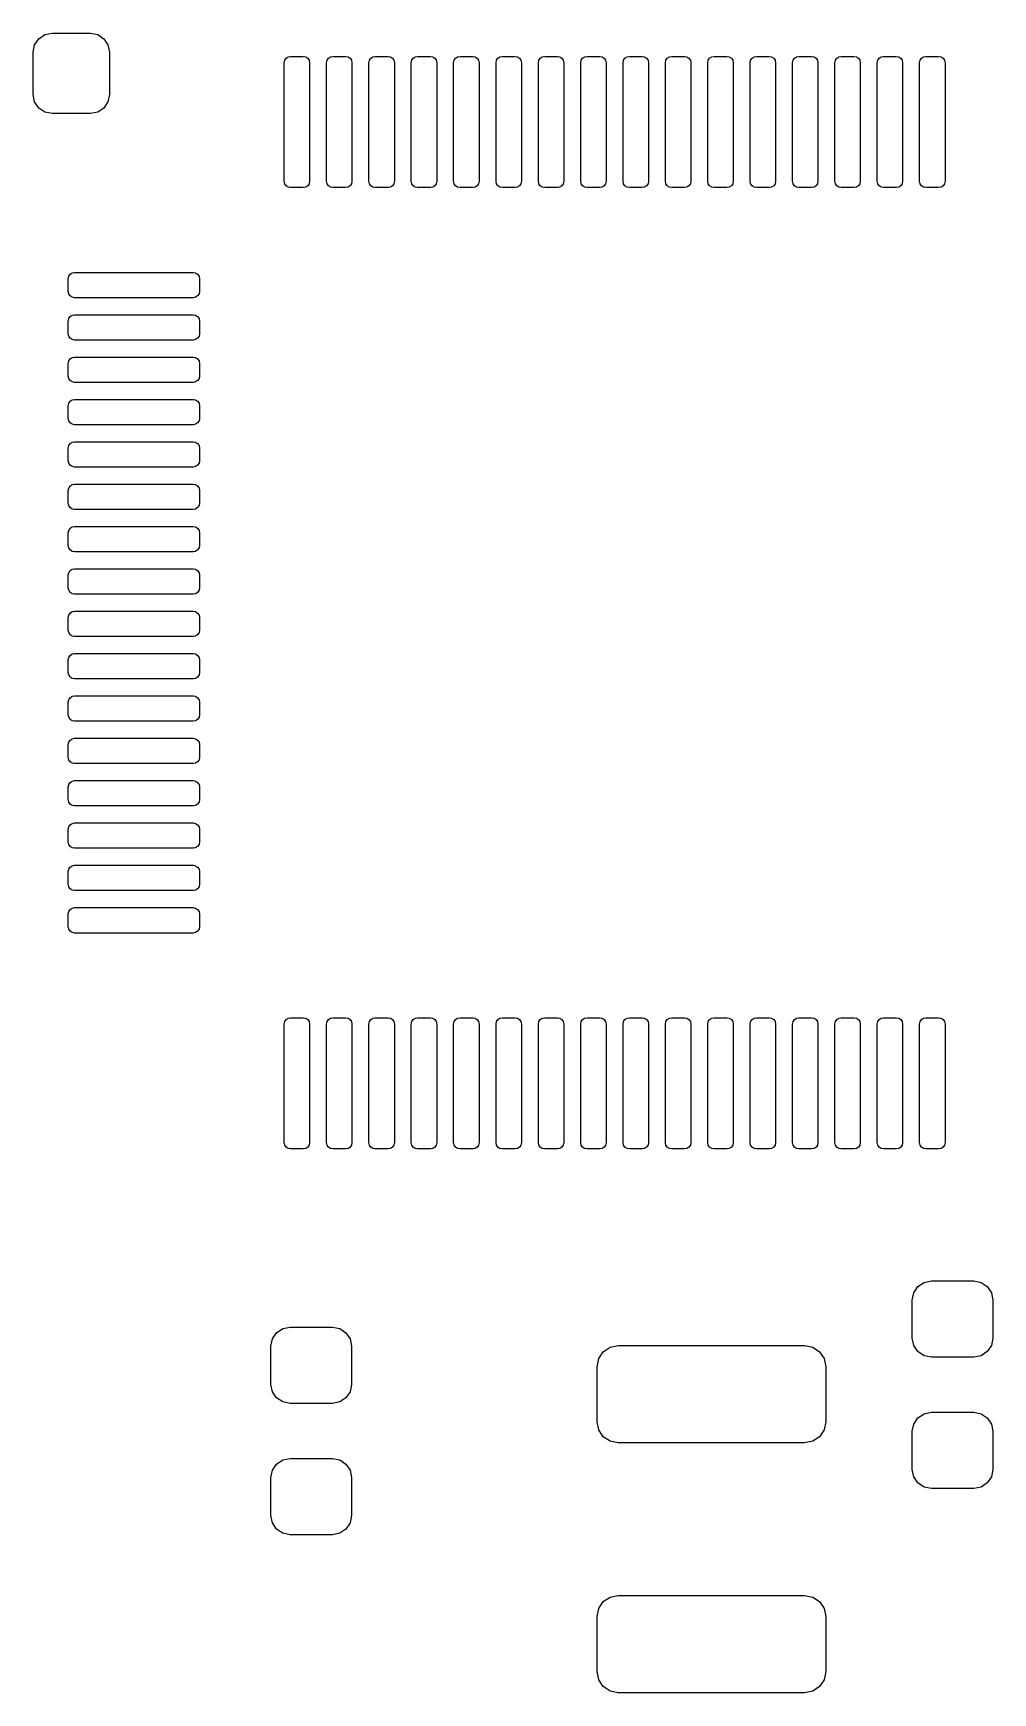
# Model space of a CAD drawing. Extents: x 57.3 to 110.4, y -154.3 to -112.9.
# Drawn here: x 66.85 to 78.17, y -153.1 to -133.51 of the extents above; entities that cross this region are included whole.
import ezdxf

# ---------------------------------------------------------------- set-up
doc = ezdxf.new("R2010")
doc.units = 0
doc.layers.add('BLACK', color=7, linetype='CONTINUOUS')

msp = doc.modelspace()

# ---------------------------------------------------------------- linework, layer by layer
at = {"layer": 'BLACK', "linetype": 'CONTINUOUS'}
for p, q in [((66.864727, -133.648896), (66.913501, -133.575901)), ((66.913501, -133.575901), (66.986496, -133.527127)), ((66.986496, -133.527127), (67.0726, -133.51)), ((67.0726, -133.51), (67.5226, -133.51)), ((67.5226, -133.51), (67.608704, -133.527127)), ((67.608704, -133.527127), (67.681699, -133.575901)), ((67.681699, -133.575901), (67.730473, -133.648896)), ((66.8476, -133.735), (66.864727, -133.648896)), ((66.8476, -134.235), (66.8476, -133.735)), ((67.730473, -133.648896), (67.7476, -133.735)), ((67.7476, -133.735), (67.7476, -134.235)), ((69.816509, -133.829699), (69.832767, -133.805367)), ((69.832767, -133.805367), (69.857099, -133.789109)), ((69.857099, -133.789109), (69.8858, -133.7834)), ((69.8858, -133.7834), (70.0358, -133.7834)), ((70.0358, -133.7834), (70.064501, -133.789109)), ((70.064501, -133.789109), (70.088833, -133.805367)), ((70.088833, -133.805367), (70.105091, -133.829699)), ((70.316509, -133.829699), (70.332767, -133.805367)), ((70.332767, -133.805367), (70.357099, -133.789109)), ((70.357099, -133.789109), (70.3858, -133.7834)), ((70.3858, -133.7834), (70.5358, -133.7834)), ((70.5358, -133.7834), (70.564501, -133.789109)), ((70.564501, -133.789109), (70.588833, -133.805367)), ((70.588833, -133.805367), (70.605091, -133.829699)), ((70.816509, -133.829699), (70.832767, -133.805367)), ((70.832767, -133.805367), (70.857099, -133.789109)), ((70.857099, -133.789109), (70.8858, -133.7834)), ((70.8858, -133.7834), (71.0358, -133.7834)), ((71.0358, -133.7834), (71.064501, -133.789109)), ((71.064501, -133.789109), (71.088833, -133.805367)), ((71.088833, -133.805367), (71.105091, -133.829699)), ((71.316509, -133.829699), (71.332767, -133.805367)), ((71.332767, -133.805367), (71.357099, -133.789109)), ((71.357099, -133.789109), (71.3858, -133.7834)), ((71.3858, -133.7834), (71.5358, -133.7834)), ((71.5358, -133.7834), (71.564501, -133.789109)), ((71.564501, -133.789109), (71.588833, -133.805367)), ((71.588833, -133.805367), (71.605091, -133.829699)), ((71.816509, -133.829699), (71.832767, -133.805367)), ((71.832767, -133.805367), (71.857099, -133.789109)), ((71.857099, -133.789109), (71.8858, -133.7834)), ((71.8858, -133.7834), (72.0358, -133.7834)), ((72.0358, -133.7834), (72.064501, -133.789109)), ((72.064501, -133.789109), (72.088833, -133.805367)), ((72.088833, -133.805367), (72.105091, -133.829699)), ((72.316509, -133.829699), (72.332767, -133.805367)), ((72.332767, -133.805367), (72.357099, -133.789109)), ((72.357099, -133.789109), (72.3858, -133.7834)), ((72.3858, -133.7834), (72.5358, -133.7834)), ((72.5358, -133.7834), (72.564501, -133.789109)), ((72.564501, -133.789109), (72.588833, -133.805367)), ((72.588833, -133.805367), (72.605091, -133.829699)), ((72.816509, -133.829699), (72.832767, -133.805367)), ((72.832767, -133.805367), (72.857099, -133.789109)), ((72.857099, -133.789109), (72.8858, -133.7834)), ((72.8858, -133.7834), (73.0358, -133.7834)), ((73.0358, -133.7834), (73.064501, -133.789109)), ((73.064501, -133.789109), (73.088833, -133.805367)), ((73.088833, -133.805367), (73.105091, -133.829699)), ((73.316509, -133.829699), (73.332767, -133.805367)), ((73.332767, -133.805367), (73.357099, -133.789109)), ((73.357099, -133.789109), (73.3858, -133.7834)), ((73.3858, -133.7834), (73.5358, -133.7834)), ((73.5358, -133.7834), (73.564501, -133.789109)), ((73.564501, -133.789109), (73.588833, -133.805367)), ((73.588833, -133.805367), (73.605091, -133.829699)), ((73.816509, -133.829699), (73.832767, -133.805367)), ((73.832767, -133.805367), (73.857099, -133.789109)), ((73.857099, -133.789109), (73.8858, -133.7834)), ((73.8858, -133.7834), (74.0358, -133.7834)), ((74.0358, -133.7834), (74.064501, -133.789109)), ((74.064501, -133.789109), (74.088833, -133.805367)), ((74.088833, -133.805367), (74.105091, -133.829699)), ((74.316509, -133.829699), (74.332767, -133.805367)), ((74.332767, -133.805367), (74.357099, -133.789109)), ((74.357099, -133.789109), (74.3858, -133.7834)), ((74.3858, -133.7834), (74.5358, -133.7834)), ((74.5358, -133.7834), (74.564501, -133.789109)), ((74.564501, -133.789109), (74.588833, -133.805367)), ((74.588833, -133.805367), (74.605091, -133.829699)), ((74.816509, -133.829699), (74.832767, -133.805367)), ((74.832767, -133.805367), (74.857099, -133.789109)), ((74.857099, -133.789109), (74.8858, -133.7834)), ((74.8858, -133.7834), (75.0358, -133.7834)), ((75.0358, -133.7834), (75.064501, -133.789109)), ((75.064501, -133.789109), (75.088833, -133.805367)), ((75.088833, -133.805367), (75.105091, -133.829699)), ((75.316509, -133.829699), (75.332767, -133.805367)), ((75.332767, -133.805367), (75.357099, -133.789109)), ((75.357099, -133.789109), (75.3858, -133.7834)), ((75.3858, -133.7834), (75.5358, -133.7834)), ((75.5358, -133.7834), (75.564501, -133.789109)), ((75.564501, -133.789109), (75.588833, -133.805367)), ((75.588833, -133.805367), (75.605091, -133.829699)), ((75.816509, -133.829699), (75.832767, -133.805367)), ((75.832767, -133.805367), (75.857099, -133.789109)), ((75.857099, -133.789109), (75.8858, -133.7834)), ((75.8858, -133.7834), (76.0358, -133.7834)), ((76.0358, -133.7834), (76.064501, -133.789109)), ((76.064501, -133.789109), (76.088833, -133.805367)), ((76.088833, -133.805367), (76.105091, -133.829699)), ((76.316509, -133.829699), (76.332767, -133.805367)), ((76.332767, -133.805367), (76.357099, -133.789109)), ((76.357099, -133.789109), (76.3858, -133.7834)), ((76.3858, -133.7834), (76.5358, -133.7834)), ((76.5358, -133.7834), (76.564501, -133.789109)), ((76.564501, -133.789109), (76.588833, -133.805367)), ((76.588833, -133.805367), (76.605091, -133.829699)), ((76.816509, -133.829699), (76.832767, -133.805367)), ((76.832767, -133.805367), (76.857099, -133.789109)), ((76.857099, -133.789109), (76.8858, -133.7834)), ((76.8858, -133.7834), (77.0358, -133.7834)), ((77.0358, -133.7834), (77.064501, -133.789109)), ((77.064501, -133.789109), (77.088833, -133.805367)), ((77.088833, -133.805367), (77.105091, -133.829699)), ((77.316509, -133.829699), (77.332767, -133.805367)), ((77.332767, -133.805367), (77.357099, -133.789109)), ((77.357099, -133.789109), (77.3858, -133.7834)), ((77.3858, -133.7834), (77.5358, -133.7834)), ((77.5358, -133.7834), (77.564501, -133.789109)), ((77.564501, -133.789109), (77.588833, -133.805367)), ((77.588833, -133.805367), (77.605091, -133.829699)), ((69.8108, -133.8584), (69.816509, -133.829699)), ((69.8108, -135.2584), (69.8108, -133.8584)), ((70.105091, -133.829699), (70.1108, -133.8584)), ((70.1108, -133.8584), (70.1108, -135.2584)), ((70.3108, -133.8584), (70.316509, -133.829699)), ((70.3108, -135.2584), (70.3108, -133.8584)), ((70.605091, -133.829699), (70.6108, -133.8584)), ((70.6108, -133.8584), (70.6108, -135.2584)), ((70.8108, -133.8584), (70.816509, -133.829699)), ((70.8108, -135.2584), (70.8108, -133.8584)), ((71.105091, -133.829699), (71.1108, -133.8584)), ((71.1108, -133.8584), (71.1108, -135.2584)), ((71.3108, -133.8584), (71.316509, -133.829699)), ((71.3108, -135.2584), (71.3108, -133.8584)), ((71.605091, -133.829699), (71.6108, -133.8584)), ((71.6108, -133.8584), (71.6108, -135.2584)), ((71.8108, -133.8584), (71.816509, -133.829699)), ((71.8108, -135.2584), (71.8108, -133.8584)), ((72.105091, -133.829699), (72.1108, -133.8584)), ((72.1108, -133.8584), (72.1108, -135.2584)), ((72.3108, -133.8584), (72.316509, -133.829699)), ((72.3108, -135.2584), (72.3108, -133.8584)), ((72.605091, -133.829699), (72.6108, -133.8584)), ((72.6108, -133.8584), (72.6108, -135.2584)), ((72.8108, -133.8584), (72.816509, -133.829699)), ((72.8108, -135.2584), (72.8108, -133.8584)), ((73.105091, -133.829699), (73.1108, -133.8584)), ((73.1108, -133.8584), (73.1108, -135.2584)), ((73.3108, -133.8584), (73.316509, -133.829699)), ((73.3108, -135.2584), (73.3108, -133.8584)), ((73.605091, -133.829699), (73.6108, -133.8584)), ((73.6108, -133.8584), (73.6108, -135.2584)), ((73.8108, -133.8584), (73.816509, -133.829699)), ((73.8108, -135.2584), (73.8108, -133.8584)), ((74.105091, -133.829699), (74.1108, -133.8584)), ((74.1108, -133.8584), (74.1108, -135.2584)), ((74.3108, -133.8584), (74.316509, -133.829699)), ((74.3108, -135.2584), (74.3108, -133.8584)), ((74.605091, -133.829699), (74.6108, -133.8584)), ((74.6108, -133.8584), (74.6108, -135.2584)), ((74.8108, -133.8584), (74.816509, -133.829699)), ((74.8108, -135.2584), (74.8108, -133.8584)), ((75.105091, -133.829699), (75.1108, -133.8584)), ((75.1108, -133.8584), (75.1108, -135.2584)), ((75.3108, -133.8584), (75.316509, -133.829699)), ((75.3108, -135.2584), (75.3108, -133.8584)), ((75.605091, -133.829699), (75.6108, -133.8584)), ((75.6108, -133.8584), (75.6108, -135.2584)), ((75.8108, -133.8584), (75.816509, -133.829699)), ((75.8108, -135.2584), (75.8108, -133.8584)), ((76.105091, -133.829699), (76.1108, -133.8584)), ((76.1108, -133.8584), (76.1108, -135.2584)), ((76.3108, -133.8584), (76.316509, -133.829699)), ((76.3108, -135.2584), (76.3108, -133.8584)), ((76.605091, -133.829699), (76.6108, -133.8584)), ((76.6108, -133.8584), (76.6108, -135.2584)), ((76.8108, -133.8584), (76.816509, -133.829699)), ((76.8108, -135.2584), (76.8108, -133.8584)), ((77.105091, -133.829699), (77.1108, -133.8584)), ((77.1108, -133.8584), (77.1108, -135.2584)), ((77.3108, -133.8584), (77.316509, -133.829699)), ((77.3108, -135.2584), (77.3108, -133.8584)), ((77.605091, -133.829699), (77.6108, -133.8584)), ((77.6108, -133.8584), (77.6108, -135.2584)), ((66.864727, -134.321104), (66.8476, -134.235)), ((66.913501, -134.394099), (66.864727, -134.321104)), ((66.986496, -134.442873), (66.913501, -134.394099)), ((67.681699, -134.394099), (67.608704, -134.442873)), ((67.730473, -134.321104), (67.681699, -134.394099)), ((67.7476, -134.235), (67.730473, -134.321104)), ((67.0726, -134.46), (66.986496, -134.442873)), ((67.5226, -134.46), (67.0726, -134.46)), ((67.608704, -134.442873), (67.5226, -134.46)), ((69.816509, -135.287101), (69.8108, -135.2584)), ((69.832767, -135.311433), (69.816509, -135.287101)), ((69.857099, -135.327691), (69.832767, -135.311433)), ((69.8858, -135.3334), (69.857099, -135.327691)), ((70.0358, -135.3334), (69.8858, -135.3334)), ((70.064501, -135.327691), (70.0358, -135.3334)), ((70.088833, -135.311433), (70.064501, -135.327691)), ((70.105091, -135.287101), (70.088833, -135.311433)), ((70.1108, -135.2584), (70.105091, -135.287101)), ((70.316509, -135.287101), (70.3108, -135.2584)), ((70.332767, -135.311433), (70.316509, -135.287101)), ((70.357099, -135.327691), (70.332767, -135.311433)), ((70.3858, -135.3334), (70.357099, -135.327691)), ((70.5358, -135.3334), (70.3858, -135.3334)), ((70.564501, -135.327691), (70.5358, -135.3334)), ((70.588833, -135.311433), (70.564501, -135.327691)), ((70.605091, -135.287101), (70.588833, -135.311433)), ((70.6108, -135.2584), (70.605091, -135.287101)), ((70.816509, -135.287101), (70.8108, -135.2584)), ((70.832767, -135.311433), (70.816509, -135.287101)), ((70.857099, -135.327691), (70.832767, -135.311433)), ((70.8858, -135.3334), (70.857099, -135.327691)), ((71.0358, -135.3334), (70.8858, -135.3334)), ((71.064501, -135.327691), (71.0358, -135.3334)), ((71.088833, -135.311433), (71.064501, -135.327691)), ((71.105091, -135.287101), (71.088833, -135.311433)), ((71.1108, -135.2584), (71.105091, -135.287101)), ((71.316509, -135.287101), (71.3108, -135.2584)), ((71.332767, -135.311433), (71.316509, -135.287101)), ((71.357099, -135.327691), (71.332767, -135.311433)), ((71.3858, -135.3334), (71.357099, -135.327691)), ((71.5358, -135.3334), (71.3858, -135.3334)), ((71.564501, -135.327691), (71.5358, -135.3334)), ((71.588833, -135.311433), (71.564501, -135.327691)), ((71.605091, -135.287101), (71.588833, -135.311433)), ((71.6108, -135.2584), (71.605091, -135.287101)), ((71.816509, -135.287101), (71.8108, -135.2584)), ((71.832767, -135.311433), (71.816509, -135.287101)), ((71.857099, -135.327691), (71.832767, -135.311433)), ((71.8858, -135.3334), (71.857099, -135.327691)), ((72.0358, -135.3334), (71.8858, -135.3334)), ((72.064501, -135.327691), (72.0358, -135.3334)), ((72.088833, -135.311433), (72.064501, -135.327691)), ((72.105091, -135.287101), (72.088833, -135.311433)), ((72.1108, -135.2584), (72.105091, -135.287101)), ((72.316509, -135.287101), (72.3108, -135.2584)), ((72.332767, -135.311433), (72.316509, -135.287101)), ((72.357099, -135.327691), (72.332767, -135.311433)), ((72.3858, -135.3334), (72.357099, -135.327691)), ((72.5358, -135.3334), (72.3858, -135.3334)), ((72.564501, -135.327691), (72.5358, -135.3334)), ((72.588833, -135.311433), (72.564501, -135.327691)), ((72.605091, -135.287101), (72.588833, -135.311433)), ((72.6108, -135.2584), (72.605091, -135.287101)), ((72.816509, -135.287101), (72.8108, -135.2584)), ((72.832767, -135.311433), (72.816509, -135.287101)), ((72.857099, -135.327691), (72.832767, -135.311433)), ((72.8858, -135.3334), (72.857099, -135.327691)), ((73.0358, -135.3334), (72.8858, -135.3334)), ((73.064501, -135.327691), (73.0358, -135.3334)), ((73.088833, -135.311433), (73.064501, -135.327691)), ((73.105091, -135.287101), (73.088833, -135.311433)), ((73.1108, -135.2584), (73.105091, -135.287101)), ((73.316509, -135.287101), (73.3108, -135.2584)), ((73.332767, -135.311433), (73.316509, -135.287101)), ((73.357099, -135.327691), (73.332767, -135.311433)), ((73.3858, -135.3334), (73.357099, -135.327691)), ((73.5358, -135.3334), (73.3858, -135.3334)), ((73.564501, -135.327691), (73.5358, -135.3334)), ((73.588833, -135.311433), (73.564501, -135.327691)), ((73.605091, -135.287101), (73.588833, -135.311433)), ((73.6108, -135.2584), (73.605091, -135.287101)), ((73.816509, -135.287101), (73.8108, -135.2584)), ((73.832767, -135.311433), (73.816509, -135.287101)), ((73.857099, -135.327691), (73.832767, -135.311433)), ((73.8858, -135.3334), (73.857099, -135.327691)), ((74.0358, -135.3334), (73.8858, -135.3334)), ((74.064501, -135.327691), (74.0358, -135.3334)), ((74.088833, -135.311433), (74.064501, -135.327691)), ((74.105091, -135.287101), (74.088833, -135.311433)), ((74.1108, -135.2584), (74.105091, -135.287101)), ((74.316509, -135.287101), (74.3108, -135.2584)), ((74.332767, -135.311433), (74.316509, -135.287101)), ((74.357099, -135.327691), (74.332767, -135.311433)), ((74.3858, -135.3334), (74.357099, -135.327691)), ((74.5358, -135.3334), (74.3858, -135.3334)), ((74.564501, -135.327691), (74.5358, -135.3334)), ((74.588833, -135.311433), (74.564501, -135.327691)), ((74.605091, -135.287101), (74.588833, -135.311433)), ((74.6108, -135.2584), (74.605091, -135.287101)), ((74.816509, -135.287101), (74.8108, -135.2584)), ((74.832767, -135.311433), (74.816509, -135.287101)), ((74.857099, -135.327691), (74.832767, -135.311433)), ((74.8858, -135.3334), (74.857099, -135.327691)), ((75.0358, -135.3334), (74.8858, -135.3334)), ((75.064501, -135.327691), (75.0358, -135.3334)), ((75.088833, -135.311433), (75.064501, -135.327691)), ((75.105091, -135.287101), (75.088833, -135.311433)), ((75.1108, -135.2584), (75.105091, -135.287101)), ((75.316509, -135.287101), (75.3108, -135.2584)), ((75.332767, -135.311433), (75.316509, -135.287101)), ((75.357099, -135.327691), (75.332767, -135.311433)), ((75.3858, -135.3334), (75.357099, -135.327691)), ((75.5358, -135.3334), (75.3858, -135.3334)), ((75.564501, -135.327691), (75.5358, -135.3334)), ((75.588833, -135.311433), (75.564501, -135.327691)), ((75.605091, -135.287101), (75.588833, -135.311433)), ((75.6108, -135.2584), (75.605091, -135.287101)), ((75.816509, -135.287101), (75.8108, -135.2584)), ((75.832767, -135.311433), (75.816509, -135.287101)), ((75.857099, -135.327691), (75.832767, -135.311433)), ((75.8858, -135.3334), (75.857099, -135.327691)), ((76.0358, -135.3334), (75.8858, -135.3334)), ((76.064501, -135.327691), (76.0358, -135.3334)), ((76.088833, -135.311433), (76.064501, -135.327691)), ((76.105091, -135.287101), (76.088833, -135.311433)), ((76.1108, -135.2584), (76.105091, -135.287101)), ((76.316509, -135.287101), (76.3108, -135.2584)), ((76.332767, -135.311433), (76.316509, -135.287101)), ((76.357099, -135.327691), (76.332767, -135.311433)), ((76.3858, -135.3334), (76.357099, -135.327691)), ((76.5358, -135.3334), (76.3858, -135.3334)), ((76.564501, -135.327691), (76.5358, -135.3334)), ((76.588833, -135.311433), (76.564501, -135.327691)), ((76.605091, -135.287101), (76.588833, -135.311433)), ((76.6108, -135.2584), (76.605091, -135.287101)), ((76.816509, -135.287101), (76.8108, -135.2584)), ((76.832767, -135.311433), (76.816509, -135.287101)), ((76.857099, -135.327691), (76.832767, -135.311433)), ((76.8858, -135.3334), (76.857099, -135.327691)), ((77.0358, -135.3334), (76.8858, -135.3334)), ((77.064501, -135.327691), (77.0358, -135.3334)), ((77.088833, -135.311433), (77.064501, -135.327691)), ((77.105091, -135.287101), (77.088833, -135.311433)), ((77.1108, -135.2584), (77.105091, -135.287101)), ((77.316509, -135.287101), (77.3108, -135.2584)), ((77.332767, -135.311433), (77.316509, -135.287101)), ((77.357099, -135.327691), (77.332767, -135.311433)), ((77.3858, -135.3334), (77.357099, -135.327691)), ((77.5358, -135.3334), (77.3858, -135.3334)), ((77.564501, -135.327691), (77.5358, -135.3334)), ((77.588833, -135.311433), (77.564501, -135.327691)), ((77.605091, -135.287101), (77.588833, -135.311433)), ((77.6108, -135.2584), (77.605091, -135.287101)), ((67.266509, -136.379699), (67.282767, -136.355367)), ((67.282767, -136.355367), (67.307099, -136.339109)), ((67.307099, -136.339109), (67.3358, -136.3334)), ((67.3358, -136.3334), (68.7358, -136.3334)), ((68.7358, -136.3334), (68.764501, -136.339109)), ((68.764501, -136.339109), (68.788833, -136.355367)), ((68.788833, -136.355367), (68.805091, -136.379699)), ((67.2608, -136.4084), (67.266509, -136.379699)), ((67.2608, -136.5584), (67.2608, -136.4084)), ((67.266509, -136.587101), (67.2608, -136.5584)), ((68.805091, -136.379699), (68.8108, -136.4084)), ((68.8108, -136.5584), (68.805091, -136.587101)), ((68.8108, -136.4084), (68.8108, -136.5584)), ((67.282767, -136.611433), (67.266509, -136.587101)), ((67.307099, -136.627691), (67.282767, -136.611433)), ((67.3358, -136.6334), (67.307099, -136.627691)), ((68.7358, -136.6334), (67.3358, -136.6334)), ((68.764501, -136.627691), (68.7358, -136.6334)), ((68.788833, -136.611433), (68.764501, -136.627691)), ((68.805091, -136.587101), (68.788833, -136.611433)), ((67.2608, -136.9084), (67.266509, -136.879699)), ((67.2608, -137.0584), (67.2608, -136.9084)), ((67.266509, -136.879699), (67.282767, -136.855367)), ((67.282767, -136.855367), (67.307099, -136.839109)), ((67.307099, -136.839109), (67.3358, -136.8334)), ((67.3358, -136.8334), (68.7358, -136.8334)), ((68.7358, -136.8334), (68.764501, -136.839109)), ((68.764501, -136.839109), (68.788833, -136.855367)), ((68.788833, -136.855367), (68.805091, -136.879699)), ((68.805091, -136.879699), (68.8108, -136.9084)), ((68.8108, -136.9084), (68.8108, -137.0584)), ((67.266509, -137.087101), (67.2608, -137.0584)), ((67.282767, -137.111433), (67.266509, -137.087101)), ((67.307099, -137.127691), (67.282767, -137.111433)), ((67.3358, -137.1334), (67.307099, -137.127691)), ((68.7358, -137.1334), (67.3358, -137.1334)), ((68.764501, -137.127691), (68.7358, -137.1334)), ((68.788833, -137.111433), (68.764501, -137.127691)), ((68.805091, -137.087101), (68.788833, -137.111433)), ((68.8108, -137.0584), (68.805091, -137.087101)), ((67.282767, -137.355367), (67.307099, -137.339109)), ((67.307099, -137.339109), (67.3358, -137.3334)), ((67.3358, -137.3334), (68.7358, -137.3334)), ((68.7358, -137.3334), (68.764501, -137.339109)), ((68.764501, -137.339109), (68.788833, -137.355367)), ((67.2608, -137.4084), (67.266509, -137.379699)), ((67.2608, -137.5584), (67.2608, -137.4084)), ((67.266509, -137.379699), (67.282767, -137.355367)), ((68.788833, -137.355367), (68.805091, -137.379699)), ((68.805091, -137.379699), (68.8108, -137.4084)), ((68.8108, -137.4084), (68.8108, -137.5584)), ((67.266509, -137.587101), (67.2608, -137.5584)), ((67.282767, -137.611433), (67.266509, -137.587101)), ((67.307099, -137.627691), (67.282767, -137.611433)), ((67.3358, -137.6334), (67.307099, -137.627691)), ((68.7358, -137.6334), (67.3358, -137.6334)), ((68.764501, -137.627691), (68.7358, -137.6334)), ((68.788833, -137.611433), (68.764501, -137.627691)), ((68.805091, -137.587101), (68.788833, -137.611433)), ((68.8108, -137.5584), (68.805091, -137.587101)), ((67.2608, -137.9084), (67.266509, -137.879699)), ((67.2608, -138.0584), (67.2608, -137.9084)), ((67.266509, -137.879699), (67.282767, -137.855367)), ((67.282767, -137.855367), (67.307099, -137.839109)), ((67.307099, -137.839109), (67.3358, -137.8334)), ((67.3358, -137.8334), (68.7358, -137.8334)), ((68.7358, -137.8334), (68.764501, -137.839109)), ((68.764501, -137.839109), (68.788833, -137.855367)), ((68.788833, -137.855367), (68.805091, -137.879699)), ((68.805091, -137.879699), (68.8108, -137.9084)), ((68.8108, -137.9084), (68.8108, -138.0584)), ((67.266509, -138.087101), (67.2608, -138.0584)), ((67.282767, -138.111433), (67.266509, -138.087101)), ((67.307099, -138.127691), (67.282767, -138.111433)), ((67.3358, -138.1334), (67.307099, -138.127691)), ((68.7358, -138.1334), (67.3358, -138.1334)), ((68.764501, -138.127691), (68.7358, -138.1334)), ((68.788833, -138.111433), (68.764501, -138.127691)), ((68.805091, -138.087101), (68.788833, -138.111433)), ((68.8108, -138.0584), (68.805091, -138.087101)), ((67.2608, -138.4084), (67.266509, -138.379699)), ((67.2608, -138.5584), (67.2608, -138.4084)), ((67.266509, -138.379699), (67.282767, -138.355367)), ((67.282767, -138.355367), (67.307099, -138.339109)), ((67.307099, -138.339109), (67.3358, -138.3334)), ((67.3358, -138.3334), (68.7358, -138.3334)), ((68.7358, -138.3334), (68.764501, -138.339109)), ((68.764501, -138.339109), (68.788833, -138.355367)), ((68.788833, -138.355367), (68.805091, -138.379699)), ((68.805091, -138.379699), (68.8108, -138.4084)), ((68.8108, -138.4084), (68.8108, -138.5584)), ((67.266509, -138.587101), (67.2608, -138.5584)), ((67.282767, -138.611433), (67.266509, -138.587101)), ((67.307099, -138.627691), (67.282767, -138.611433)), ((67.3358, -138.6334), (67.307099, -138.627691)), ((68.7358, -138.6334), (67.3358, -138.6334)), ((68.764501, -138.627691), (68.7358, -138.6334)), ((68.788833, -138.611433), (68.764501, -138.627691)), ((68.805091, -138.587101), (68.788833, -138.611433)), ((68.8108, -138.5584), (68.805091, -138.587101)), ((67.2608, -138.9084), (67.266509, -138.879699)), ((67.2608, -139.0584), (67.2608, -138.9084)), ((67.266509, -138.879699), (67.282767, -138.855367)), ((67.282767, -138.855367), (67.307099, -138.839109)), ((67.307099, -138.839109), (67.3358, -138.8334)), ((67.3358, -138.8334), (68.7358, -138.8334)), ((68.7358, -138.8334), (68.764501, -138.839109)), ((68.764501, -138.839109), (68.788833, -138.855367)), ((68.788833, -138.855367), (68.805091, -138.879699)), ((68.805091, -138.879699), (68.8108, -138.9084)), ((68.8108, -138.9084), (68.8108, -139.0584)), ((67.266509, -139.087101), (67.2608, -139.0584)), ((67.282767, -139.111433), (67.266509, -139.087101)), ((67.307099, -139.127691), (67.282767, -139.111433)), ((68.788833, -139.111433), (68.764501, -139.127691)), ((68.805091, -139.087101), (68.788833, -139.111433)), ((68.8108, -139.0584), (68.805091, -139.087101)), ((67.3358, -139.1334), (67.307099, -139.127691)), ((68.7358, -139.1334), (67.3358, -139.1334)), ((68.764501, -139.127691), (68.7358, -139.1334)), ((67.2608, -139.4084), (67.266509, -139.379699)), ((67.2608, -139.5584), (67.2608, -139.4084)), ((67.266509, -139.379699), (67.282767, -139.355367)), ((67.282767, -139.355367), (67.307099, -139.339109)), ((67.307099, -139.339109), (67.3358, -139.3334)), ((67.3358, -139.3334), (68.7358, -139.3334)), ((68.7358, -139.3334), (68.764501, -139.339109)), ((68.764501, -139.339109), (68.788833, -139.355367)), ((68.788833, -139.355367), (68.805091, -139.379699)), ((68.805091, -139.379699), (68.8108, -139.4084)), ((68.8108, -139.4084), (68.8108, -139.5584)), ((67.266509, -139.587101), (67.2608, -139.5584)), ((67.282767, -139.611433), (67.266509, -139.587101)), ((67.307099, -139.627691), (67.282767, -139.611433)), ((67.3358, -139.6334), (67.307099, -139.627691)), ((68.7358, -139.6334), (67.3358, -139.6334)), ((68.764501, -139.627691), (68.7358, -139.6334)), ((68.788833, -139.611433), (68.764501, -139.627691)), ((68.805091, -139.587101), (68.788833, -139.611433)), ((68.8108, -139.5584), (68.805091, -139.587101)), ((67.2608, -139.9084), (67.266509, -139.879699)), ((67.266509, -139.879699), (67.282767, -139.855367)), ((67.282767, -139.855367), (67.307099, -139.839109)), ((67.307099, -139.839109), (67.3358, -139.8334)), ((67.3358, -139.8334), (68.7358, -139.8334)), ((68.7358, -139.8334), (68.764501, -139.839109)), ((68.764501, -139.839109), (68.788833, -139.855367)), ((68.788833, -139.855367), (68.805091, -139.879699)), ((68.805091, -139.879699), (68.8108, -139.9084)), ((67.2608, -140.0584), (67.2608, -139.9084)), ((67.266509, -140.087101), (67.2608, -140.0584)), ((67.282767, -140.111433), (67.266509, -140.087101)), ((68.805091, -140.087101), (68.788833, -140.111433)), ((68.8108, -140.0584), (68.805091, -140.087101)), ((68.8108, -139.9084), (68.8108, -140.0584)), ((67.307099, -140.127691), (67.282767, -140.111433)), ((67.3358, -140.1334), (67.307099, -140.127691)), ((68.7358, -140.1334), (67.3358, -140.1334)), ((68.764501, -140.127691), (68.7358, -140.1334)), ((68.788833, -140.111433), (68.764501, -140.127691)), ((67.2608, -140.4084), (67.266509, -140.379699)), ((67.2608, -140.5584), (67.2608, -140.4084)), ((67.266509, -140.379699), (67.282767, -140.355367)), ((67.282767, -140.355367), (67.307099, -140.339109)), ((67.307099, -140.339109), (67.3358, -140.3334)), ((67.3358, -140.3334), (68.7358, -140.3334)), ((68.7358, -140.3334), (68.764501, -140.339109)), ((68.764501, -140.339109), (68.788833, -140.355367)), ((68.788833, -140.355367), (68.805091, -140.379699)), ((68.805091, -140.379699), (68.8108, -140.4084)), ((68.8108, -140.4084), (68.8108, -140.5584)), ((67.266509, -140.587101), (67.2608, -140.5584)), ((67.282767, -140.611433), (67.266509, -140.587101)), ((67.307099, -140.627691), (67.282767, -140.611433)), ((67.3358, -140.6334), (67.307099, -140.627691)), ((68.7358, -140.6334), (67.3358, -140.6334)), ((68.764501, -140.627691), (68.7358, -140.6334)), ((68.788833, -140.611433), (68.764501, -140.627691)), ((68.805091, -140.587101), (68.788833, -140.611433)), ((68.8108, -140.5584), (68.805091, -140.587101)), ((67.266509, -140.879699), (67.282767, -140.855367)), ((67.282767, -140.855367), (67.307099, -140.839109)), ((67.307099, -140.839109), (67.3358, -140.8334)), ((67.3358, -140.8334), (68.7358, -140.8334)), ((68.7358, -140.8334), (68.764501, -140.839109)), ((68.764501, -140.839109), (68.788833, -140.855367)), ((68.788833, -140.855367), (68.805091, -140.879699)), ((67.2608, -140.9084), (67.266509, -140.879699)), ((67.2608, -141.0584), (67.2608, -140.9084)), ((67.266509, -141.087101), (67.2608, -141.0584)), ((68.805091, -140.879699), (68.8108, -140.9084)), ((68.8108, -141.0584), (68.805091, -141.087101)), ((68.8108, -140.9084), (68.8108, -141.0584)), ((67.282767, -141.111433), (67.266509, -141.087101)), ((67.307099, -141.127691), (67.282767, -141.111433)), ((67.3358, -141.1334), (67.307099, -141.127691)), ((68.7358, -141.1334), (67.3358, -141.1334)), ((68.764501, -141.127691), (68.7358, -141.1334)), ((68.788833, -141.111433), (68.764501, -141.127691)), ((68.805091, -141.087101), (68.788833, -141.111433)), ((67.2608, -141.4084), (67.266509, -141.379699)), ((67.2608, -141.5584), (67.2608, -141.4084)), ((67.266509, -141.379699), (67.282767, -141.355367)), ((67.282767, -141.355367), (67.307099, -141.339109)), ((67.307099, -141.339109), (67.3358, -141.3334)), ((67.3358, -141.3334), (68.7358, -141.3334)), ((68.7358, -141.3334), (68.764501, -141.339109)), ((68.764501, -141.339109), (68.788833, -141.355367)), ((68.788833, -141.355367), (68.805091, -141.379699)), ((68.805091, -141.379699), (68.8108, -141.4084)), ((68.8108, -141.4084), (68.8108, -141.5584)), ((67.266509, -141.587101), (67.2608, -141.5584)), ((67.282767, -141.611433), (67.266509, -141.587101)), ((67.307099, -141.627691), (67.282767, -141.611433)), ((67.3358, -141.6334), (67.307099, -141.627691)), ((68.7358, -141.6334), (67.3358, -141.6334)), ((68.764501, -141.627691), (68.7358, -141.6334)), ((68.788833, -141.611433), (68.764501, -141.627691)), ((68.805091, -141.587101), (68.788833, -141.611433)), ((68.8108, -141.5584), (68.805091, -141.587101)), ((67.266509, -141.879699), (67.282767, -141.855367)), ((67.282767, -141.855367), (67.307099, -141.839109)), ((67.307099, -141.839109), (67.3358, -141.8334)), ((67.3358, -141.8334), (68.7358, -141.8334)), ((68.7358, -141.8334), (68.764501, -141.839109)), ((68.764501, -141.839109), (68.788833, -141.855367)), ((68.788833, -141.855367), (68.805091, -141.879699)), ((67.2608, -141.9084), (67.266509, -141.879699)), ((67.2608, -142.0584), (67.2608, -141.9084)), ((68.805091, -141.879699), (68.8108, -141.9084)), ((68.8108, -141.9084), (68.8108, -142.0584)), ((67.266509, -142.087101), (67.2608, -142.0584)), ((67.282767, -142.111433), (67.266509, -142.087101)), ((67.307099, -142.127691), (67.282767, -142.111433)), ((67.3358, -142.1334), (67.307099, -142.127691)), ((68.7358, -142.1334), (67.3358, -142.1334)), ((68.764501, -142.127691), (68.7358, -142.1334)), ((68.788833, -142.111433), (68.764501, -142.127691)), ((68.805091, -142.087101), (68.788833, -142.111433)), ((68.8108, -142.0584), (68.805091, -142.087101)), ((67.2608, -142.4084), (67.266509, -142.379699)), ((67.2608, -142.5584), (67.2608, -142.4084)), ((67.266509, -142.379699), (67.282767, -142.355367)), ((67.282767, -142.355367), (67.307099, -142.339109)), ((67.307099, -142.339109), (67.3358, -142.3334)), ((67.3358, -142.3334), (68.7358, -142.3334)), ((68.7358, -142.3334), (68.764501, -142.339109)), ((68.764501, -142.339109), (68.788833, -142.355367)), ((68.788833, -142.355367), (68.805091, -142.379699)), ((68.805091, -142.379699), (68.8108, -142.4084)), ((68.8108, -142.4084), (68.8108, -142.5584)), ((67.266509, -142.587101), (67.2608, -142.5584)), ((67.282767, -142.611433), (67.266509, -142.587101)), ((67.307099, -142.627691), (67.282767, -142.611433)), ((67.3358, -142.6334), (67.307099, -142.627691)), ((68.7358, -142.6334), (67.3358, -142.6334)), ((68.764501, -142.627691), (68.7358, -142.6334)), ((68.788833, -142.611433), (68.764501, -142.627691)), ((68.805091, -142.587101), (68.788833, -142.611433)), ((68.8108, -142.5584), (68.805091, -142.587101)), ((67.307099, -142.839109), (67.3358, -142.8334)), ((67.3358, -142.8334), (68.7358, -142.8334)), ((68.7358, -142.8334), (68.764501, -142.839109)), ((67.2608, -142.9084), (67.266509, -142.879699)), ((67.2608, -143.0584), (67.2608, -142.9084)), ((67.266509, -142.879699), (67.282767, -142.855367)), ((67.282767, -142.855367), (67.307099, -142.839109)), ((68.764501, -142.839109), (68.788833, -142.855367)), ((68.788833, -142.855367), (68.805091, -142.879699)), ((68.805091, -142.879699), (68.8108, -142.9084)), ((68.8108, -142.9084), (68.8108, -143.0584)), ((67.266509, -143.087101), (67.2608, -143.0584)), ((67.282767, -143.111433), (67.266509, -143.087101)), ((67.307099, -143.127691), (67.282767, -143.111433)), ((67.3358, -143.1334), (67.307099, -143.127691)), ((68.7358, -143.1334), (67.3358, -143.1334)), ((68.764501, -143.127691), (68.7358, -143.1334)), ((68.788833, -143.111433), (68.764501, -143.127691)), ((68.805091, -143.087101), (68.788833, -143.111433)), ((68.8108, -143.0584), (68.805091, -143.087101)), ((67.2608, -143.4084), (67.266509, -143.379699)), ((67.2608, -143.5584), (67.2608, -143.4084)), ((67.266509, -143.379699), (67.282767, -143.355367)), ((67.282767, -143.355367), (67.307099, -143.339109)), ((67.307099, -143.339109), (67.3358, -143.3334)), ((67.3358, -143.3334), (68.7358, -143.3334)), ((68.7358, -143.3334), (68.764501, -143.339109)), ((68.764501, -143.339109), (68.788833, -143.355367)), ((68.788833, -143.355367), (68.805091, -143.379699)), ((68.805091, -143.379699), (68.8108, -143.4084)), ((68.8108, -143.4084), (68.8108, -143.5584)), ((67.266509, -143.587101), (67.2608, -143.5584)), ((67.282767, -143.611433), (67.266509, -143.587101)), ((67.307099, -143.627691), (67.282767, -143.611433)), ((68.788833, -143.611433), (68.764501, -143.627691)), ((68.805091, -143.587101), (68.788833, -143.611433)), ((68.8108, -143.5584), (68.805091, -143.587101)), ((67.3358, -143.6334), (67.307099, -143.627691)), ((68.7358, -143.6334), (67.3358, -143.6334)), ((68.764501, -143.627691), (68.7358, -143.6334)), ((67.2608, -143.9084), (67.266509, -143.879699)), ((67.2608, -144.0584), (67.2608, -143.9084)), ((67.266509, -143.879699), (67.282767, -143.855367)), ((67.282767, -143.855367), (67.307099, -143.839109)), ((67.307099, -143.839109), (67.3358, -143.8334)), ((67.3358, -143.8334), (68.7358, -143.8334)), ((68.7358, -143.8334), (68.764501, -143.839109)), ((68.764501, -143.839109), (68.788833, -143.855367)), ((68.788833, -143.855367), (68.805091, -143.879699)), ((68.805091, -143.879699), (68.8108, -143.9084)), ((68.8108, -143.9084), (68.8108, -144.0584)), ((67.266509, -144.087101), (67.2608, -144.0584)), ((67.282767, -144.111433), (67.266509, -144.087101)), ((67.307099, -144.127691), (67.282767, -144.111433)), ((67.3358, -144.1334), (67.307099, -144.127691)), ((68.7358, -144.1334), (67.3358, -144.1334)), ((68.764501, -144.127691), (68.7358, -144.1334)), ((68.788833, -144.111433), (68.764501, -144.127691)), ((68.805091, -144.087101), (68.788833, -144.111433)), ((68.8108, -144.0584), (68.805091, -144.087101)), ((69.8108, -145.2084), (69.816509, -145.179699)), ((69.816509, -145.179699), (69.832767, -145.155367)), ((69.832767, -145.155367), (69.857099, -145.139109)), ((69.857099, -145.139109), (69.8858, -145.1334)), ((69.8858, -145.1334), (70.0358, -145.1334)), ((70.0358, -145.1334), (70.064501, -145.139109)), ((70.064501, -145.139109), (70.088833, -145.155367)), ((70.088833, -145.155367), (70.105091, -145.179699)), ((70.105091, -145.179699), (70.1108, -145.2084)), ((70.3108, -145.2084), (70.316509, -145.179699)), ((70.316509, -145.179699), (70.332767, -145.155367)), ((70.332767, -145.155367), (70.357099, -145.139109)), ((70.357099, -145.139109), (70.3858, -145.1334)), ((70.3858, -145.1334), (70.5358, -145.1334)), ((70.5358, -145.1334), (70.564501, -145.139109)), ((70.564501, -145.139109), (70.588833, -145.155367)), ((70.588833, -145.155367), (70.605091, -145.179699)), ((70.605091, -145.179699), (70.6108, -145.2084)), ((70.8108, -145.2084), (70.816509, -145.179699)), ((70.816509, -145.179699), (70.832767, -145.155367)), ((70.832767, -145.155367), (70.857099, -145.139109)), ((70.857099, -145.139109), (70.8858, -145.1334)), ((70.8858, -145.1334), (71.0358, -145.1334)), ((71.0358, -145.1334), (71.064501, -145.139109)), ((71.064501, -145.139109), (71.088833, -145.155367)), ((71.088833, -145.155367), (71.105091, -145.179699)), ((71.105091, -145.179699), (71.1108, -145.2084)), ((71.3108, -145.2084), (71.316509, -145.179699)), ((71.316509, -145.179699), (71.332767, -145.155367)), ((71.332767, -145.155367), (71.357099, -145.139109)), ((71.357099, -145.139109), (71.3858, -145.1334)), ((71.3858, -145.1334), (71.5358, -145.1334)), ((71.5358, -145.1334), (71.564501, -145.139109)), ((71.564501, -145.139109), (71.588833, -145.155367)), ((71.588833, -145.155367), (71.605091, -145.179699)), ((71.605091, -145.179699), (71.6108, -145.2084)), ((71.8108, -145.2084), (71.816509, -145.179699)), ((71.816509, -145.179699), (71.832767, -145.155367)), ((71.832767, -145.155367), (71.857099, -145.139109)), ((71.857099, -145.139109), (71.8858, -145.1334)), ((71.8858, -145.1334), (72.0358, -145.1334)), ((72.0358, -145.1334), (72.064501, -145.139109)), ((72.064501, -145.139109), (72.088833, -145.155367)), ((72.088833, -145.155367), (72.105091, -145.179699)), ((72.105091, -145.179699), (72.1108, -145.2084)), ((72.3108, -145.2084), (72.316509, -145.179699)), ((72.316509, -145.179699), (72.332767, -145.155367)), ((72.332767, -145.155367), (72.357099, -145.139109)), ((72.357099, -145.139109), (72.3858, -145.1334)), ((72.3858, -145.1334), (72.5358, -145.1334)), ((72.5358, -145.1334), (72.564501, -145.139109)), ((72.564501, -145.139109), (72.588833, -145.155367)), ((72.588833, -145.155367), (72.605091, -145.179699)), ((72.605091, -145.179699), (72.6108, -145.2084)), ((72.8108, -145.2084), (72.816509, -145.179699)), ((72.816509, -145.179699), (72.832767, -145.155367)), ((72.832767, -145.155367), (72.857099, -145.139109)), ((72.857099, -145.139109), (72.8858, -145.1334)), ((72.8858, -145.1334), (73.0358, -145.1334)), ((73.0358, -145.1334), (73.064501, -145.139109)), ((73.064501, -145.139109), (73.088833, -145.155367)), ((73.088833, -145.155367), (73.105091, -145.179699)), ((73.105091, -145.179699), (73.1108, -145.2084)), ((73.3108, -145.2084), (73.316509, -145.179699)), ((73.316509, -145.179699), (73.332767, -145.155367)), ((73.332767, -145.155367), (73.357099, -145.139109)), ((73.357099, -145.139109), (73.3858, -145.1334)), ((73.3858, -145.1334), (73.5358, -145.1334)), ((73.5358, -145.1334), (73.564501, -145.139109)), ((73.564501, -145.139109), (73.588833, -145.155367)), ((73.588833, -145.155367), (73.605091, -145.179699)), ((73.605091, -145.179699), (73.6108, -145.2084)), ((73.8108, -145.2084), (73.816509, -145.179699)), ((73.816509, -145.179699), (73.832767, -145.155367)), ((73.832767, -145.155367), (73.857099, -145.139109)), ((73.857099, -145.139109), (73.8858, -145.1334)), ((73.8858, -145.1334), (74.0358, -145.1334)), ((74.0358, -145.1334), (74.064501, -145.139109)), ((74.064501, -145.139109), (74.088833, -145.155367)), ((74.088833, -145.155367), (74.105091, -145.179699)), ((74.105091, -145.179699), (74.1108, -145.2084)), ((74.3108, -145.2084), (74.316509, -145.179699)), ((74.316509, -145.179699), (74.332767, -145.155367)), ((74.332767, -145.155367), (74.357099, -145.139109)), ((74.357099, -145.139109), (74.3858, -145.1334)), ((74.3858, -145.1334), (74.5358, -145.1334)), ((74.5358, -145.1334), (74.564501, -145.139109)), ((74.564501, -145.139109), (74.588833, -145.155367)), ((74.588833, -145.155367), (74.605091, -145.179699)), ((74.605091, -145.179699), (74.6108, -145.2084)), ((74.8108, -145.2084), (74.816509, -145.179699)), ((74.816509, -145.179699), (74.832767, -145.155367)), ((74.832767, -145.155367), (74.857099, -145.139109)), ((74.857099, -145.139109), (74.8858, -145.1334)), ((74.8858, -145.1334), (75.0358, -145.1334)), ((75.0358, -145.1334), (75.064501, -145.139109)), ((75.064501, -145.139109), (75.088833, -145.155367)), ((75.088833, -145.155367), (75.105091, -145.179699)), ((75.105091, -145.179699), (75.1108, -145.2084)), ((75.3108, -145.2084), (75.316509, -145.179699)), ((75.316509, -145.179699), (75.332767, -145.155367)), ((75.332767, -145.155367), (75.357099, -145.139109)), ((75.357099, -145.139109), (75.3858, -145.1334)), ((75.3858, -145.1334), (75.5358, -145.1334)), ((75.5358, -145.1334), (75.564501, -145.139109)), ((75.564501, -145.139109), (75.588833, -145.155367)), ((75.588833, -145.155367), (75.605091, -145.179699)), ((75.605091, -145.179699), (75.6108, -145.2084)), ((75.8108, -145.2084), (75.816509, -145.179699)), ((75.816509, -145.179699), (75.832767, -145.155367)), ((75.832767, -145.155367), (75.857099, -145.139109)), ((75.857099, -145.139109), (75.8858, -145.1334)), ((75.8858, -145.1334), (76.0358, -145.1334)), ((76.0358, -145.1334), (76.064501, -145.139109)), ((76.064501, -145.139109), (76.088833, -145.155367)), ((76.088833, -145.155367), (76.105091, -145.179699)), ((76.105091, -145.179699), (76.1108, -145.2084)), ((76.3108, -145.2084), (76.316509, -145.179699)), ((76.316509, -145.179699), (76.332767, -145.155367)), ((76.332767, -145.155367), (76.357099, -145.139109)), ((76.357099, -145.139109), (76.3858, -145.1334)), ((76.3858, -145.1334), (76.5358, -145.1334)), ((76.5358, -145.1334), (76.564501, -145.139109)), ((76.564501, -145.139109), (76.588833, -145.155367)), ((76.588833, -145.155367), (76.605091, -145.179699)), ((76.605091, -145.179699), (76.6108, -145.2084)), ((76.8108, -145.2084), (76.816509, -145.179699)), ((76.816509, -145.179699), (76.832767, -145.155367)), ((76.832767, -145.155367), (76.857099, -145.139109)), ((76.857099, -145.139109), (76.8858, -145.1334)), ((76.8858, -145.1334), (77.0358, -145.1334)), ((77.0358, -145.1334), (77.064501, -145.139109)), ((77.064501, -145.139109), (77.088833, -145.155367)), ((77.088833, -145.155367), (77.105091, -145.179699)), ((77.105091, -145.179699), (77.1108, -145.2084)), ((77.3108, -145.2084), (77.316509, -145.179699)), ((77.316509, -145.179699), (77.332767, -145.155367)), ((77.332767, -145.155367), (77.357099, -145.139109)), ((77.357099, -145.139109), (77.3858, -145.1334)), ((77.3858, -145.1334), (77.5358, -145.1334)), ((77.5358, -145.1334), (77.564501, -145.139109)), ((77.564501, -145.139109), (77.588833, -145.155367)), ((77.588833, -145.155367), (77.605091, -145.179699)), ((77.605091, -145.179699), (77.6108, -145.2084)), ((69.8108, -146.6084), (69.8108, -145.2084)), ((70.1108, -145.2084), (70.1108, -146.6084)), ((70.3108, -146.6084), (70.3108, -145.2084)), ((70.6108, -145.2084), (70.6108, -146.6084)), ((70.8108, -146.6084), (70.8108, -145.2084)), ((71.1108, -145.2084), (71.1108, -146.6084)), ((71.3108, -146.6084), (71.3108, -145.2084)), ((71.6108, -145.2084), (71.6108, -146.6084)), ((71.8108, -146.6084), (71.8108, -145.2084)), ((72.1108, -145.2084), (72.1108, -146.6084)), ((72.3108, -146.6084), (72.3108, -145.2084)), ((72.6108, -145.2084), (72.6108, -146.6084)), ((72.8108, -146.6084), (72.8108, -145.2084)), ((73.1108, -145.2084), (73.1108, -146.6084)), ((73.3108, -146.6084), (73.3108, -145.2084)), ((73.6108, -145.2084), (73.6108, -146.6084)), ((73.8108, -146.6084), (73.8108, -145.2084)), ((74.1108, -145.2084), (74.1108, -146.6084)), ((74.3108, -146.6084), (74.3108, -145.2084)), ((74.6108, -145.2084), (74.6108, -146.6084)), ((74.8108, -146.6084), (74.8108, -145.2084)), ((75.1108, -145.2084), (75.1108, -146.6084)), ((75.3108, -146.6084), (75.3108, -145.2084)), ((75.6108, -145.2084), (75.6108, -146.6084)), ((75.8108, -146.6084), (75.8108, -145.2084)), ((76.1108, -145.2084), (76.1108, -146.6084)), ((76.3108, -146.6084), (76.3108, -145.2084)), ((76.6108, -145.2084), (76.6108, -146.6084)), ((76.8108, -146.6084), (76.8108, -145.2084)), ((77.1108, -145.2084), (77.1108, -146.6084)), ((77.3108, -146.6084), (77.3108, -145.2084)), ((77.6108, -145.2084), (77.6108, -146.6084)), ((69.816509, -146.637101), (69.8108, -146.6084)), ((69.832767, -146.661433), (69.816509, -146.637101)), ((69.857099, -146.677691), (69.832767, -146.661433)), ((69.8858, -146.6834), (69.857099, -146.677691)), ((70.0358, -146.6834), (69.8858, -146.6834)), ((70.064501, -146.677691), (70.0358, -146.6834)), ((70.088833, -146.661433), (70.064501, -146.677691)), ((70.105091, -146.637101), (70.088833, -146.661433)), ((70.1108, -146.6084), (70.105091, -146.637101)), ((70.316509, -146.637101), (70.3108, -146.6084)), ((70.332767, -146.661433), (70.316509, -146.637101)), ((70.357099, -146.677691), (70.332767, -146.661433)), ((70.3858, -146.6834), (70.357099, -146.677691)), ((70.5358, -146.6834), (70.3858, -146.6834)), ((70.564501, -146.677691), (70.5358, -146.6834)), ((70.588833, -146.661433), (70.564501, -146.677691)), ((70.605091, -146.637101), (70.588833, -146.661433)), ((70.6108, -146.6084), (70.605091, -146.637101)), ((70.816509, -146.637101), (70.8108, -146.6084)), ((70.832767, -146.661433), (70.816509, -146.637101)), ((70.857099, -146.677691), (70.832767, -146.661433)), ((70.8858, -146.6834), (70.857099, -146.677691)), ((71.0358, -146.6834), (70.8858, -146.6834)), ((71.064501, -146.677691), (71.0358, -146.6834)), ((71.088833, -146.661433), (71.064501, -146.677691)), ((71.105091, -146.637101), (71.088833, -146.661433)), ((71.1108, -146.6084), (71.105091, -146.637101)), ((71.316509, -146.637101), (71.3108, -146.6084)), ((71.332767, -146.661433), (71.316509, -146.637101)), ((71.357099, -146.677691), (71.332767, -146.661433)), ((71.3858, -146.6834), (71.357099, -146.677691)), ((71.5358, -146.6834), (71.3858, -146.6834)), ((71.564501, -146.677691), (71.5358, -146.6834)), ((71.588833, -146.661433), (71.564501, -146.677691)), ((71.605091, -146.637101), (71.588833, -146.661433)), ((71.6108, -146.6084), (71.605091, -146.637101)), ((71.816509, -146.637101), (71.8108, -146.6084)), ((71.832767, -146.661433), (71.816509, -146.637101)), ((71.857099, -146.677691), (71.832767, -146.661433)), ((71.8858, -146.6834), (71.857099, -146.677691)), ((72.0358, -146.6834), (71.8858, -146.6834)), ((72.064501, -146.677691), (72.0358, -146.6834)), ((72.088833, -146.661433), (72.064501, -146.677691)), ((72.105091, -146.637101), (72.088833, -146.661433)), ((72.1108, -146.6084), (72.105091, -146.637101)), ((72.316509, -146.637101), (72.3108, -146.6084)), ((72.332767, -146.661433), (72.316509, -146.637101)), ((72.357099, -146.677691), (72.332767, -146.661433)), ((72.3858, -146.6834), (72.357099, -146.677691)), ((72.5358, -146.6834), (72.3858, -146.6834)), ((72.564501, -146.677691), (72.5358, -146.6834)), ((72.588833, -146.661433), (72.564501, -146.677691)), ((72.605091, -146.637101), (72.588833, -146.661433)), ((72.6108, -146.6084), (72.605091, -146.637101)), ((72.816509, -146.637101), (72.8108, -146.6084)), ((72.832767, -146.661433), (72.816509, -146.637101)), ((72.857099, -146.677691), (72.832767, -146.661433)), ((72.8858, -146.6834), (72.857099, -146.677691)), ((73.0358, -146.6834), (72.8858, -146.6834)), ((73.064501, -146.677691), (73.0358, -146.6834)), ((73.088833, -146.661433), (73.064501, -146.677691)), ((73.105091, -146.637101), (73.088833, -146.661433)), ((73.1108, -146.6084), (73.105091, -146.637101)), ((73.316509, -146.637101), (73.3108, -146.6084)), ((73.332767, -146.661433), (73.316509, -146.637101)), ((73.357099, -146.677691), (73.332767, -146.661433)), ((73.3858, -146.6834), (73.357099, -146.677691)), ((73.5358, -146.6834), (73.3858, -146.6834)), ((73.564501, -146.677691), (73.5358, -146.6834)), ((73.588833, -146.661433), (73.564501, -146.677691)), ((73.605091, -146.637101), (73.588833, -146.661433)), ((73.6108, -146.6084), (73.605091, -146.637101)), ((73.816509, -146.637101), (73.8108, -146.6084)), ((73.832767, -146.661433), (73.816509, -146.637101)), ((73.857099, -146.677691), (73.832767, -146.661433)), ((73.8858, -146.6834), (73.857099, -146.677691)), ((74.0358, -146.6834), (73.8858, -146.6834)), ((74.064501, -146.677691), (74.0358, -146.6834)), ((74.088833, -146.661433), (74.064501, -146.677691)), ((74.105091, -146.637101), (74.088833, -146.661433)), ((74.1108, -146.6084), (74.105091, -146.637101)), ((74.316509, -146.637101), (74.3108, -146.6084)), ((74.332767, -146.661433), (74.316509, -146.637101)), ((74.357099, -146.677691), (74.332767, -146.661433)), ((74.3858, -146.6834), (74.357099, -146.677691)), ((74.5358, -146.6834), (74.3858, -146.6834)), ((74.564501, -146.677691), (74.5358, -146.6834)), ((74.588833, -146.661433), (74.564501, -146.677691)), ((74.605091, -146.637101), (74.588833, -146.661433)), ((74.6108, -146.6084), (74.605091, -146.637101)), ((74.816509, -146.637101), (74.8108, -146.6084)), ((74.832767, -146.661433), (74.816509, -146.637101)), ((74.857099, -146.677691), (74.832767, -146.661433)), ((74.8858, -146.6834), (74.857099, -146.677691)), ((75.0358, -146.6834), (74.8858, -146.6834)), ((75.064501, -146.677691), (75.0358, -146.6834)), ((75.088833, -146.661433), (75.064501, -146.677691)), ((75.105091, -146.637101), (75.088833, -146.661433)), ((75.1108, -146.6084), (75.105091, -146.637101)), ((75.316509, -146.637101), (75.3108, -146.6084)), ((75.332767, -146.661433), (75.316509, -146.637101)), ((75.357099, -146.677691), (75.332767, -146.661433)), ((75.3858, -146.6834), (75.357099, -146.677691)), ((75.5358, -146.6834), (75.3858, -146.6834)), ((75.564501, -146.677691), (75.5358, -146.6834)), ((75.588833, -146.661433), (75.564501, -146.677691)), ((75.605091, -146.637101), (75.588833, -146.661433)), ((75.6108, -146.6084), (75.605091, -146.637101)), ((75.816509, -146.637101), (75.8108, -146.6084)), ((75.832767, -146.661433), (75.816509, -146.637101)), ((75.857099, -146.677691), (75.832767, -146.661433)), ((75.8858, -146.6834), (75.857099, -146.677691)), ((76.0358, -146.6834), (75.8858, -146.6834)), ((76.064501, -146.677691), (76.0358, -146.6834)), ((76.088833, -146.661433), (76.064501, -146.677691)), ((76.105091, -146.637101), (76.088833, -146.661433)), ((76.1108, -146.6084), (76.105091, -146.637101)), ((76.316509, -146.637101), (76.3108, -146.6084)), ((76.332767, -146.661433), (76.316509, -146.637101)), ((76.357099, -146.677691), (76.332767, -146.661433)), ((76.3858, -146.6834), (76.357099, -146.677691)), ((76.5358, -146.6834), (76.3858, -146.6834)), ((76.564501, -146.677691), (76.5358, -146.6834)), ((76.588833, -146.661433), (76.564501, -146.677691)), ((76.605091, -146.637101), (76.588833, -146.661433)), ((76.6108, -146.6084), (76.605091, -146.637101)), ((76.816509, -146.637101), (76.8108, -146.6084)), ((76.832767, -146.661433), (76.816509, -146.637101)), ((76.857099, -146.677691), (76.832767, -146.661433)), ((76.8858, -146.6834), (76.857099, -146.677691)), ((77.0358, -146.6834), (76.8858, -146.6834)), ((77.064501, -146.677691), (77.0358, -146.6834)), ((77.088833, -146.661433), (77.064501, -146.677691)), ((77.105091, -146.637101), (77.088833, -146.661433)), ((77.1108, -146.6084), (77.105091, -146.637101)), ((77.316509, -146.637101), (77.3108, -146.6084)), ((77.332767, -146.661433), (77.316509, -146.637101)), ((77.357099, -146.677691), (77.332767, -146.661433)), ((77.3858, -146.6834), (77.357099, -146.677691)), ((77.5358, -146.6834), (77.3858, -146.6834)), ((77.564501, -146.677691), (77.5358, -146.6834)), ((77.588833, -146.661433), (77.564501, -146.677691)), ((77.605091, -146.637101), (77.588833, -146.661433)), ((77.6108, -146.6084), (77.605091, -146.637101)), ((77.242127, -148.380496), (77.290901, -148.307501)), ((77.290901, -148.307501), (77.363896, -148.258727)), ((77.363896, -148.258727), (77.45, -148.2416)), ((77.45, -148.2416), (77.95, -148.2416)), ((77.95, -148.2416), (78.036104, -148.258727)), ((78.036104, -148.258727), (78.109099, -148.307501)), ((78.109099, -148.307501), (78.157873, -148.380496)), ((77.225, -148.4666), (77.242127, -148.380496)), ((77.225, -148.9166), (77.225, -148.4666)), ((78.157873, -148.380496), (78.175, -148.4666)), ((78.175, -148.4666), (78.175, -148.9166)), ((69.671527, -148.926296), (69.720301, -148.853301)), ((69.720301, -148.853301), (69.793296, -148.804527)), ((69.793296, -148.804527), (69.8794, -148.7874)), ((69.8794, -148.7874), (70.3794, -148.7874)), ((70.3794, -148.7874), (70.465504, -148.804527)), ((70.465504, -148.804527), (70.538499, -148.853301)), ((70.538499, -148.853301), (70.587273, -148.926296)), ((69.6544, -149.0124), (69.671527, -148.926296)), ((69.6544, -149.4624), (69.6544, -149.0124)), ((70.587273, -148.926296), (70.6044, -149.0124)), ((70.6044, -149.0124), (70.6044, -149.4624)), ((73.52283, -149.158129), (73.577023, -149.077023)), ((73.577023, -149.077023), (73.658129, -149.02283)), ((73.658129, -149.02283), (73.7538, -149.0038)), ((73.7538, -149.0038), (75.9538, -149.0038)), ((75.9538, -149.0038), (76.049471, -149.02283)), ((76.049471, -149.02283), (76.130577, -149.077023)), ((76.130577, -149.077023), (76.18477, -149.158129)), ((77.242127, -149.002704), (77.225, -148.9166)), ((77.290901, -149.075699), (77.242127, -149.002704)), ((77.363896, -149.124473), (77.290901, -149.075699)), ((78.109099, -149.075699), (78.036104, -149.124473)), ((78.157873, -149.002704), (78.109099, -149.075699)), ((78.175, -148.9166), (78.157873, -149.002704)), ((73.5038, -149.2538), (73.52283, -149.158129)), ((73.5038, -149.9038), (73.5038, -149.2538)), ((76.18477, -149.158129), (76.2038, -149.2538)), ((76.2038, -149.2538), (76.2038, -149.9038)), ((77.45, -149.1416), (77.363896, -149.124473)), ((77.95, -149.1416), (77.45, -149.1416)), ((78.036104, -149.124473), (77.95, -149.1416)), ((69.671527, -149.548504), (69.6544, -149.4624)), ((70.6044, -149.4624), (70.587273, -149.548504)), ((69.720301, -149.621499), (69.671527, -149.548504)), ((69.793296, -149.670273), (69.720301, -149.621499)), ((69.8794, -149.6874), (69.793296, -149.670273)), ((70.3794, -149.6874), (69.8794, -149.6874)), ((70.465504, -149.670273), (70.3794, -149.6874)), ((70.538499, -149.621499), (70.465504, -149.670273)), ((70.587273, -149.548504), (70.538499, -149.621499)), ((77.242127, -149.930496), (77.290901, -149.857501)), ((77.290901, -149.857501), (77.363896, -149.808727)), ((77.363896, -149.808727), (77.45, -149.7916)), ((77.45, -149.7916), (77.95, -149.7916)), ((77.95, -149.7916), (78.036104, -149.808727)), ((78.036104, -149.808727), (78.109099, -149.857501)), ((78.109099, -149.857501), (78.157873, -149.930496)), ((73.52283, -149.999471), (73.5038, -149.9038)), ((73.577023, -150.080577), (73.52283, -149.999471)), ((73.658129, -150.13477), (73.577023, -150.080577)), ((76.130577, -150.080577), (76.049471, -150.13477)), ((76.18477, -149.999471), (76.130577, -150.080577)), ((76.2038, -149.9038), (76.18477, -149.999471)), ((77.225, -150.0166), (77.242127, -149.930496)), ((77.225, -150.4666), (77.225, -150.0166)), ((78.157873, -149.930496), (78.175, -150.0166)), ((78.175, -150.0166), (78.175, -150.4666)), ((73.7538, -150.1538), (73.658129, -150.13477)), ((75.9538, -150.1538), (73.7538, -150.1538)), ((76.049471, -150.13477), (75.9538, -150.1538)), ((69.6544, -150.5624), (69.671527, -150.476296)), ((69.671527, -150.476296), (69.720301, -150.403301)), ((69.720301, -150.403301), (69.793296, -150.354527)), ((69.793296, -150.354527), (69.8794, -150.3374)), ((69.8794, -150.3374), (70.3794, -150.3374)), ((70.3794, -150.3374), (70.465504, -150.354527)), ((70.465504, -150.354527), (70.538499, -150.403301)), ((70.538499, -150.403301), (70.587273, -150.476296)), ((70.587273, -150.476296), (70.6044, -150.5624)), ((77.242127, -150.552704), (77.225, -150.4666)), ((78.175, -150.4666), (78.157873, -150.552704)), ((69.6544, -151.0124), (69.6544, -150.5624)), ((70.6044, -150.5624), (70.6044, -151.0124)), ((77.290901, -150.625699), (77.242127, -150.552704)), ((77.363896, -150.674473), (77.290901, -150.625699)), ((77.45, -150.6916), (77.363896, -150.674473)), ((78.036104, -150.674473), (77.95, -150.6916)), ((78.109099, -150.625699), (78.036104, -150.674473)), ((78.157873, -150.552704), (78.109099, -150.625699)), ((77.95, -150.6916), (77.45, -150.6916)), ((69.671527, -151.098504), (69.6544, -151.0124)), ((70.6044, -151.0124), (70.587273, -151.098504)), ((69.720301, -151.171499), (69.671527, -151.098504)), ((69.793296, -151.220273), (69.720301, -151.171499)), ((69.8794, -151.2374), (69.793296, -151.220273)), ((70.3794, -151.2374), (69.8794, -151.2374)), ((70.465504, -151.220273), (70.3794, -151.2374)), ((70.538499, -151.171499), (70.465504, -151.220273)), ((70.587273, -151.098504), (70.538499, -151.171499)), ((73.52283, -152.108129), (73.577023, -152.027023)), ((73.577023, -152.027023), (73.658129, -151.97283)), ((73.658129, -151.97283), (73.7538, -151.9538)), ((73.7538, -151.9538), (75.9538, -151.9538)), ((75.9538, -151.9538), (76.049471, -151.97283)), ((76.049471, -151.97283), (76.130577, -152.027023)), ((76.130577, -152.027023), (76.18477, -152.108129)), ((73.5038, -152.2038), (73.52283, -152.108129)), ((73.5038, -152.8538), (73.5038, -152.2038)), ((76.18477, -152.108129), (76.2038, -152.2038)), ((76.2038, -152.2038), (76.2038, -152.8538)), ((73.52283, -152.949471), (73.5038, -152.8538)), ((73.577023, -153.030577), (73.52283, -152.949471)), ((76.18477, -152.949471), (76.130577, -153.030577)), ((76.2038, -152.8538), (76.18477, -152.949471)), ((73.658129, -153.08477), (73.577023, -153.030577)), ((73.7538, -153.1038), (73.658129, -153.08477)), ((75.9538, -153.1038), (73.7538, -153.1038)), ((76.049471, -153.08477), (75.9538, -153.1038)), ((76.130577, -153.030577), (76.049471, -153.08477))]:
    msp.add_line(p, q, dxfattribs=at)

doc.saveas('drawing.dxf')
